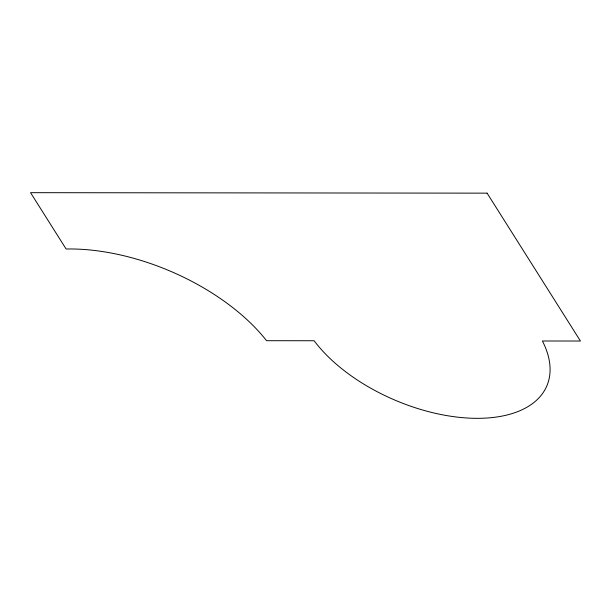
<?xml version="1.0" encoding="UTF-8"?>
<svg xmlns="http://www.w3.org/2000/svg" width="611" height="611" viewBox="0 0 611 611"><rect width="100%" height="100%" fill="white"/><g stroke="black" fill="none" stroke-linecap="round" stroke-linejoin="round"><path stroke-width="0.92" d="M487.097 193.152L30.55 192.671L66.11 249.005A163.137 88.374 23 0 1 266.572 340.701L314.13 340.747A133.893 72.533 23 0 0 477.168 418.329A133.893 72.533 23 0 0 542.408 340.991L580.45 341.03L487.097 193.152"/></g></svg>
